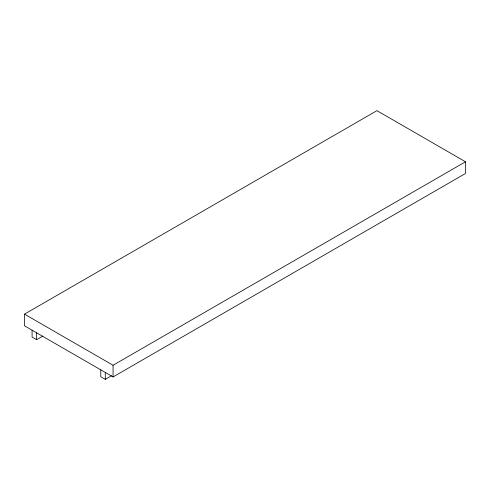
<?xml version="1.0" encoding="UTF-8"?>
<svg xmlns="http://www.w3.org/2000/svg" width="490" height="490" viewBox="0 0 490 490"><rect width="100%" height="100%" fill="white"/><g stroke="black" fill="none" stroke-linecap="round" stroke-linejoin="round"><path stroke-width="0.73" d="M24.5 314.133L376.939 110.654L465.5 161.78L465.5 173.472L113.061 376.951L24.5 325.819L24.5 314.133L113.061 365.258L465.5 161.78M32.089 330.199L32.089 337.089L36.609 339.699L42.863 336.085M100.769 369.852L100.769 376.737L105.289 379.346L111.549 375.738M113.061 365.258L113.061 376.951M105.289 372.461L105.289 379.346M36.609 332.808L36.609 339.699"/></g></svg>
